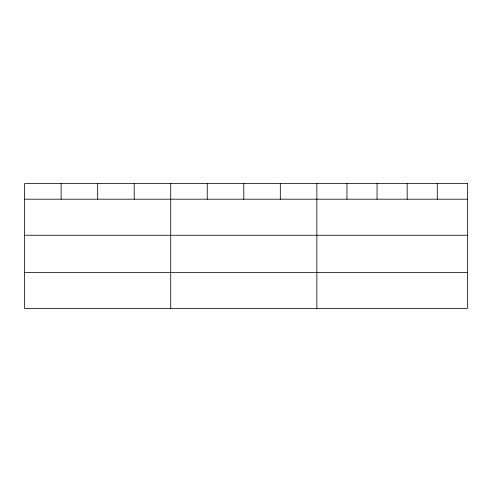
<?xml version="1.0" encoding="UTF-8"?>
<svg xmlns="http://www.w3.org/2000/svg" width="492" height="492" viewBox="0 0 492 492"><rect width="100%" height="100%" fill="white"/><g stroke="black" fill="none" stroke-linecap="round" stroke-linejoin="round"><path stroke-width="0.74" d="M24.6 199.205L467.4 199.205M24.6 235.25L467.4 235.25M24.6 272.396L467.4 272.396M437.29 183.559L437.29 199.205M407.179 183.559L407.179 199.205M377.069 183.559L377.069 199.205M346.958 183.559L346.958 199.205M316.848 183.559L316.848 308.441M280.317 183.559L280.317 199.205M243.786 183.559L243.786 199.205M207.255 183.559L207.255 199.205M170.724 183.559L170.724 308.441M134.193 183.559L134.193 199.205M97.662 183.559L97.662 199.205M61.131 183.559L61.131 199.205M467.4 183.559L24.6 183.559L24.6 308.441L467.4 308.441L467.4 183.559"/></g></svg>
